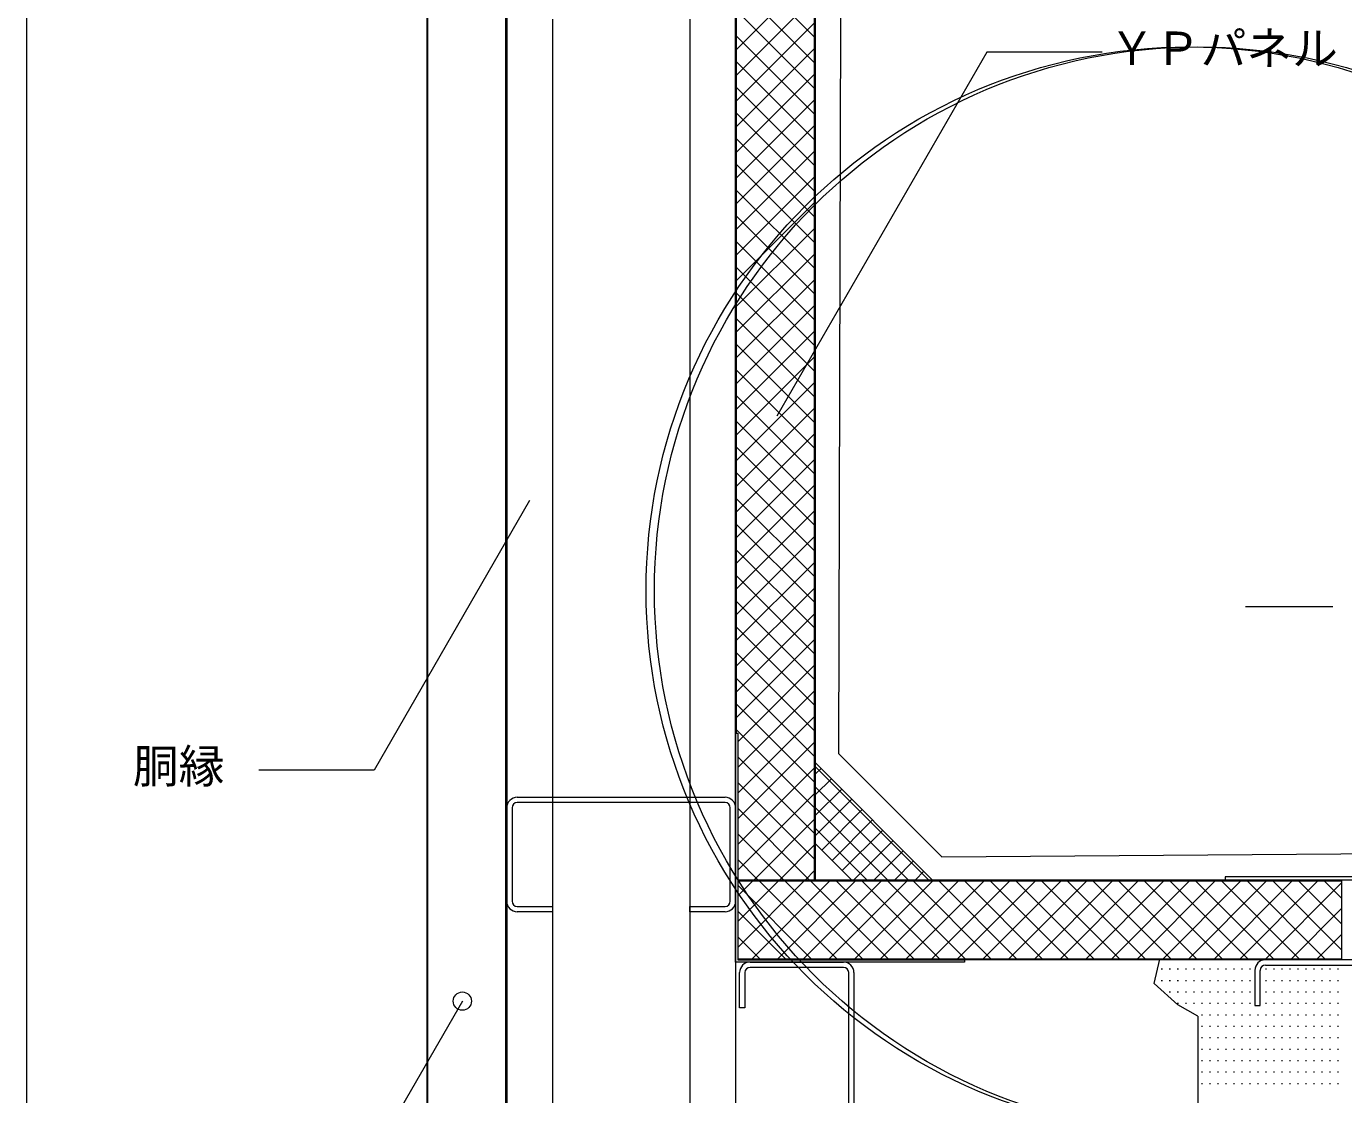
# Model space of a CAD drawing. Units: millimetres, scale not verified. Extents: x -1380 to 1380, y -955 to 955.
# Drawn here: x -900 to -324, y -410 to 57 of the extents above; entities that cross this region are included whole.
import ezdxf
from ezdxf.enums import TextEntityAlignment as Align

# ---------------------------------------------------------------- set-up
doc = ezdxf.new("R2010")
doc.units = ezdxf.units.MM
doc.header["$LTSCALE"] = 3
doc.linetypes.add('USER4', pattern=[19.05, 12.7, -6.35])
for name, color, linetype, lineweight in [('0-0_0', 7, 'Continuous', 18), ('0-1_BOUSUI', 1, 'Continuous', 18), ('0-2_MOJI', 7, 'Continuous', 18), ('0-3_HATCH', 9, 'Continuous', 18), ('0-4_KANAMONO', 5, 'Continuous', 18), ('0-8_bo-do', 3, 'Continuous', 18), ('0-9_dannnetu', 6, 'Continuous', 18), ('0-E_L-1', 7, 'Continuous', 18), ('1-3_L-1a', 3, 'Continuous', 18)]:
    doc.layers.add(name, color=color, linetype=linetype, lineweight=lineweight)
doc.styles.add('ＭＳ ゴシック', font='')
doc.styles.get('ＭＳ ゴシック').set_extended_font_data('MS Gothic')

msp = doc.modelspace()

# ---------------------------------------------------------------- linework, layer by layer
at = {"layer": '0-0_0'}
msp.add_lwpolyline([(-900.048, -659.973), (899.952, -659.973), (899.952, 540.027), (-900.048, 540.027)], close=True, dxfattribs=at)
at = {"layer": '0-1_BOUSUI'}
msp.add_lwpolyline([(-709.451, 155.427), (-585.495, 155.427), (-544.04, 114.572), (-545.04, -260.842), (-499.94, -305.942), (-306.089, -304.473), (-298.39, -304.473), (-287.914, -307.068), (-255.499, -322.183)], dxfattribs=at)
at = {"layer": '0-2_MOJI', "linetype": 'USER4'}
msp.add_line((-367.107, -196.671), (175.695, -196.671), dxfattribs=at)
at = {"layer": '0-2_MOJI'}
for points in [[(-429.765, 45.523), (-480.203, 45.523), (-572, -113.474)], [(-680.063, -150.317), (-748.05, -268.073), (-798.488, -268.073)], [(-709.477, -369.023), (-777.464, -486.779), (-802.683, -486.779)]]:
    msp.add_lwpolyline(points, dxfattribs=at)
msp.add_circle((-709.477, -369.023), 4, dxfattribs=at)
at = {"layer": '0-3_HATCH'}
for p, q in [((-555.551, 52.192), (-590.051, 86.692)), ((-590.038, 46.383), (-555.551, 80.87)), ((-555.551, 40.966), (-590.051, 75.466)), ((-590.038, 35.158), (-555.551, 69.645)), ((-555.551, 29.741), (-590.051, 64.241)), ((-590.038, 23.932), (-555.551, 58.419)), ((-555.551, 18.516), (-590.038, 53.003)), ((-590.038, 12.707), (-555.551, 47.194)), ((-555.551, 7.29), (-590.038, 41.777)), ((-590.038, 1.482), (-555.551, 35.969)), ((-555.551, -3.935), (-590.038, 30.552)), ((-590.038, -9.744), (-555.551, 24.743)), ((-555.551, -15.16), (-590.038, 19.327)), ((-590.038, -20.969), (-555.551, 13.518)), ((-555.551, -26.386), (-590.038, 8.101)), ((-590.038, -32.194), (-555.551, 2.293)), ((-555.551, -37.611), (-590.038, -3.124)), ((-590.038, -43.42), (-555.551, -8.933)), ((-555.551, -48.836), (-590.038, -14.349)), ((-590.038, -54.645), (-555.551, -20.158)), ((-555.551, -60.062), (-590.038, -25.575)), ((-590.038, -65.87), (-555.551, -31.383)), ((-555.551, -71.287), (-590.038, -36.8)), ((-590.038, -77.096), (-555.551, -42.609)), ((-555.551, -82.512), (-590.038, -48.025)), ((-590.038, -88.321), (-555.551, -53.834)), ((-555.551, -93.738), (-590.038, -59.251)), ((-590.038, -99.546), (-555.551, -65.059)), ((-555.551, -104.963), (-590.038, -70.476)), ((-590.038, -110.772), (-555.551, -76.285)), ((-555.551, -116.188), (-590.038, -81.701)), ((-590.038, -121.997), (-555.551, -87.51)), ((-555.551, -127.413), (-590.038, -92.927)), ((-590.038, -133.222), (-555.551, -98.735)), ((-555.551, -138.639), (-590.038, -104.152)), ((-590.038, -144.447), (-555.551, -109.961)), ((-555.551, -149.864), (-590.038, -115.377)), ((-590.038, -155.673), (-555.551, -121.186)), ((-555.551, -161.089), (-590.038, -126.603)), ((-590.038, -166.898), (-555.551, -132.411)), ((-555.551, -172.315), (-590.038, -137.828)), ((-590.038, -178.123), (-555.551, -143.637)), ((-555.551, -183.54), (-590.038, -149.053)), ((-590.038, -189.349), (-555.551, -154.862)), ((-555.551, -194.765), (-590.038, -160.279)), ((-590.038, -200.574), (-555.551, -166.087)), ((-555.551, -205.991), (-590.038, -171.504)), ((-590.038, -211.799), (-555.551, -177.313)), ((-555.551, -217.216), (-590.038, -182.729)), ((-590.038, -223.025), (-555.551, -188.538)), ((-555.551, -228.441), (-590.038, -193.955)), ((-590.038, -234.25), (-555.551, -199.763)), ((-555.551, -239.667), (-590.038, -205.18)), ((-590.038, -245.475), (-555.551, -210.988)), ((-555.551, -250.892), (-590.038, -216.405)), ((-589.051, -255.714), (-555.551, -222.214)), ((-555.551, -262.117), (-590.038, -227.63)), ((-589.051, -266.939), (-555.551, -233.439)), ((-555.551, -273.343), (-590.038, -238.856)), ((-589.051, -278.164), (-555.551, -244.664)), ((-555.551, -284.568), (-590.038, -250.081)), ((-589.051, -289.39), (-555.551, -255.89)), ((-555.551, -295.793), (-589.051, -262.293)), ((-589.051, -300.615), (-555.551, -267.115)), ((-505.661, -315.973), (-555.051, -266.583)), ((-555.051, -269.779), (-552.648, -267.376)), ((-555.551, -307.019), (-589.051, -273.519)), ((-555.051, -278.76), (-548.158, -271.866)), ((-514.641, -315.973), (-555.051, -275.563)), ((-555.051, -287.74), (-543.668, -276.357)), ((-589.051, -311.84), (-555.551, -278.34)), ((-555.051, -296.72), (-539.178, -280.847)), ((-557.822, -315.973), (-589.051, -284.744)), ((-523.621, -315.973), (-555.051, -284.544)), ((-552.365, -303.015), (-534.688, -285.337)), ((-581.959, -315.973), (-555.551, -289.566)), ((-532.602, -315.973), (-555.051, -293.524)), ((-547.875, -307.505), (-530.197, -289.827)), ((-569.047, -315.973), (-589.051, -295.969)), ((-543.385, -311.995), (-525.707, -294.317)), ((-538.383, -315.973), (-521.217, -298.807)), ((-570.733, -315.973), (-555.551, -300.791)), ((-529.403, -315.973), (-516.727, -303.297)), ((-580.272, -315.973), (-589.051, -307.195)), ((-520.423, -315.973), (-512.237, -307.787)), ((-589.051, -323.066), (-582.459, -316.473)), ((-589.051, -334.291), (-571.233, -316.473)), ((-589.051, -345.516), (-560.008, -316.473)), ((-582.933, -350.623), (-548.783, -316.473)), ((-545.622, -350.623), (-579.772, -316.473)), ((-571.707, -350.623), (-537.557, -316.473)), ((-534.397, -350.623), (-568.547, -316.473)), ((-560.482, -350.623), (-526.332, -316.473)), ((-559.508, -315.973), (-555.551, -312.016)), ((-523.172, -350.623), (-557.322, -316.473)), ((-549.257, -350.623), (-515.107, -316.473)), ((-511.946, -350.623), (-546.096, -316.473)), ((-538.031, -350.623), (-503.881, -316.473)), ((-500.721, -350.623), (-534.871, -316.473)), ((-526.806, -350.623), (-492.656, -316.473)), ((-489.496, -350.623), (-523.646, -316.473)), ((-515.581, -350.623), (-481.431, -316.473)), ((-478.27, -350.623), (-512.42, -316.473)), ((-511.443, -315.973), (-507.747, -312.278)), ((-504.356, -350.623), (-470.206, -316.473)), ((-467.045, -350.623), (-501.195, -316.473)), ((-493.13, -350.623), (-458.98, -316.473)), ((-455.82, -350.623), (-489.97, -316.473)), ((-481.905, -350.623), (-447.755, -316.473)), ((-444.594, -350.623), (-478.744, -316.473)), ((-470.68, -350.623), (-436.53, -316.473)), ((-433.369, -350.623), (-467.519, -316.473)), ((-459.454, -350.623), (-425.304, -316.473)), ((-422.144, -350.623), (-456.294, -316.473)), ((-448.229, -350.623), (-414.079, -316.473)), ((-410.918, -350.623), (-445.068, -316.473)), ((-437.004, -350.623), (-402.854, -316.473)), ((-399.693, -350.623), (-433.843, -316.473)), ((-425.778, -350.623), (-391.628, -316.473)), ((-388.468, -350.623), (-422.618, -316.473)), ((-414.553, -350.623), (-380.403, -316.473)), ((-377.242, -350.623), (-411.392, -316.473)), ((-403.328, -350.623), (-369.178, -316.473)), ((-366.017, -350.623), (-400.167, -316.473)), ((-392.102, -350.623), (-357.952, -316.473)), ((-354.792, -350.623), (-388.942, -316.473)), ((-380.877, -350.623), (-346.727, -316.473)), ((-343.566, -350.623), (-377.716, -316.473)), ((-369.652, -350.623), (-335.502, -316.473)), ((-332.341, -350.623), (-366.491, -316.473)), ((-325.051, -346.688), (-355.266, -316.473)), ((-325.051, -335.463), (-344.041, -316.473)), ((-325.051, -324.238), (-332.815, -316.473)), ((-556.848, -350.623), (-589.051, -318.42)), ((-358.426, -350.623), (-325.051, -317.248)), ((-568.073, -350.623), (-589.051, -329.645)), ((-347.201, -350.623), (-325.051, -328.473)), ((-335.976, -350.623), (-325.051, -339.699)), ((-579.298, -350.623), (-589.051, -340.871)), ((-403.953, -354.973), (-403.453, -354.973)), ((-400.453, -354.973), (-399.953, -354.973)), ((-396.953, -354.973), (-396.453, -354.973)), ((-393.453, -354.973), (-392.953, -354.973)), ((-389.953, -354.973), (-389.453, -354.973)), ((-386.453, -354.973), (-385.953, -354.973)), ((-382.953, -354.973), (-382.453, -354.973)), ((-379.453, -354.973), (-378.953, -354.973)), ((-375.953, -354.973), (-375.453, -354.973)), ((-372.453, -354.973), (-371.953, -354.973)), ((-368.953, -354.973), (-368.453, -354.973)), ((-365.453, -354.973), (-364.953, -354.973)), ((-358.453, -354.973), (-357.953, -354.973)), ((-354.953, -354.973), (-354.453, -354.973)), ((-351.453, -354.973), (-350.953, -354.973)), ((-347.953, -354.973), (-347.453, -354.973)), ((-344.453, -354.973), (-343.953, -354.973)), ((-340.953, -354.973), (-340.453, -354.973)), ((-337.453, -354.973), (-336.953, -354.973)), ((-333.953, -354.973), (-333.453, -354.973)), ((-330.453, -354.973), (-329.953, -354.973)), ((-326.953, -354.973), (-326.453, -354.973)), ((-403.953, -359.973), (-403.453, -359.973)), ((-400.453, -359.973), (-399.953, -359.973)), ((-396.953, -359.973), (-396.453, -359.973)), ((-393.453, -359.973), (-392.953, -359.973)), ((-389.953, -359.973), (-389.453, -359.973)), ((-386.453, -359.973), (-385.953, -359.973)), ((-382.953, -359.973), (-382.453, -359.973)), ((-379.453, -359.973), (-378.953, -359.973)), ((-375.953, -359.973), (-375.453, -359.973)), ((-372.453, -359.973), (-371.953, -359.973)), ((-368.953, -359.973), (-368.453, -359.973)), ((-365.453, -359.973), (-364.953, -359.973)), ((-358.453, -359.973), (-357.953, -359.973)), ((-354.953, -359.973), (-354.453, -359.973)), ((-351.453, -359.973), (-350.953, -359.973)), ((-347.953, -359.973), (-347.453, -359.973)), ((-344.453, -359.973), (-343.953, -359.973)), ((-340.953, -359.973), (-340.453, -359.973)), ((-337.453, -359.973), (-336.953, -359.973)), ((-333.953, -359.973), (-333.453, -359.973)), ((-330.453, -359.973), (-329.953, -359.973)), ((-326.953, -359.973), (-326.453, -359.973)), ((-400.453, -364.973), (-399.953, -364.973)), ((-396.953, -364.973), (-396.453, -364.973)), ((-393.453, -364.973), (-392.953, -364.973)), ((-389.953, -364.973), (-389.453, -364.973)), ((-386.453, -364.973), (-385.953, -364.973)), ((-382.953, -364.973), (-382.453, -364.973)), ((-379.453, -364.973), (-378.953, -364.973)), ((-375.953, -364.973), (-375.453, -364.973)), ((-372.453, -364.973), (-371.953, -364.973)), ((-368.953, -364.973), (-368.453, -364.973)), ((-365.453, -364.973), (-364.953, -364.973)), ((-358.453, -364.973), (-357.953, -364.973)), ((-354.953, -364.973), (-354.453, -364.973)), ((-351.453, -364.973), (-350.953, -364.973)), ((-347.953, -364.973), (-347.453, -364.973)), ((-344.453, -364.973), (-343.953, -364.973)), ((-340.953, -364.973), (-340.453, -364.973)), ((-337.453, -364.973), (-336.953, -364.973)), ((-333.953, -364.973), (-333.453, -364.973)), ((-330.453, -364.973), (-329.953, -364.973)), ((-326.953, -364.973), (-326.453, -364.973)), ((-396.953, -369.973), (-396.453, -369.973)), ((-393.453, -369.973), (-392.953, -369.973)), ((-389.953, -369.973), (-389.453, -369.973)), ((-386.453, -369.973), (-385.953, -369.973)), ((-382.953, -369.973), (-382.453, -369.973)), ((-379.453, -369.973), (-378.953, -369.973)), ((-375.953, -369.973), (-375.453, -369.973)), ((-372.453, -369.973), (-371.953, -369.973)), ((-368.953, -369.973), (-368.453, -369.973)), ((-365.453, -369.973), (-364.953, -369.973)), ((-358.453, -369.973), (-357.953, -369.973)), ((-354.953, -369.973), (-354.453, -369.973)), ((-351.453, -369.973), (-350.953, -369.973)), ((-347.953, -369.973), (-347.453, -369.973)), ((-344.453, -369.973), (-343.953, -369.973)), ((-340.953, -369.973), (-340.453, -369.973)), ((-337.453, -369.973), (-336.953, -369.973)), ((-333.953, -369.973), (-333.453, -369.973)), ((-330.453, -369.973), (-329.953, -369.973)), ((-326.953, -369.973), (-326.453, -369.973)), ((-386.453, -374.973), (-385.953, -374.973)), ((-386.453, -379.973), (-385.953, -379.973)), ((-382.953, -374.973), (-382.453, -374.973)), ((-382.953, -379.973), (-382.453, -379.973)), ((-379.453, -374.973), (-378.953, -374.973)), ((-379.453, -379.973), (-378.953, -379.973)), ((-375.953, -374.973), (-375.453, -374.973)), ((-375.953, -379.973), (-375.453, -379.973)), ((-372.453, -374.973), (-371.953, -374.973)), ((-372.453, -379.973), (-371.953, -379.973)), ((-368.953, -374.973), (-368.453, -374.973)), ((-368.953, -379.973), (-368.453, -379.973)), ((-365.453, -374.973), (-364.953, -374.973)), ((-365.453, -379.973), (-364.953, -379.973)), ((-361.953, -374.973), (-361.453, -374.973)), ((-361.953, -379.973), (-361.453, -379.973)), ((-358.453, -374.973), (-357.953, -374.973)), ((-358.453, -379.973), (-357.953, -379.973)), ((-354.953, -374.973), (-354.453, -374.973)), ((-354.953, -379.973), (-354.453, -379.973)), ((-351.453, -374.973), (-350.953, -374.973)), ((-351.453, -379.973), (-350.953, -379.973)), ((-347.953, -374.973), (-347.453, -374.973)), ((-347.953, -379.973), (-347.453, -379.973)), ((-344.453, -374.973), (-343.953, -374.973)), ((-344.453, -379.973), (-343.953, -379.973)), ((-340.953, -374.973), (-340.453, -374.973)), ((-340.953, -379.973), (-340.453, -379.973)), ((-337.453, -374.973), (-336.953, -374.973)), ((-337.453, -379.973), (-336.953, -379.973)), ((-333.953, -374.973), (-333.453, -374.973)), ((-333.953, -379.973), (-333.453, -379.973)), ((-330.453, -374.973), (-329.953, -374.973)), ((-330.453, -379.973), (-329.953, -379.973)), ((-326.953, -374.973), (-326.453, -374.973)), ((-326.953, -379.973), (-326.453, -379.973)), ((-386.453, -384.973), (-385.953, -384.973)), ((-382.953, -384.973), (-382.453, -384.973)), ((-379.453, -384.973), (-378.953, -384.973)), ((-375.953, -384.973), (-375.453, -384.973)), ((-372.453, -384.973), (-371.953, -384.973)), ((-368.953, -384.973), (-368.453, -384.973)), ((-365.453, -384.973), (-364.953, -384.973)), ((-361.953, -384.973), (-361.453, -384.973)), ((-358.453, -384.973), (-357.953, -384.973)), ((-354.953, -384.973), (-354.453, -384.973)), ((-351.453, -384.973), (-350.953, -384.973)), ((-347.953, -384.973), (-347.453, -384.973)), ((-344.453, -384.973), (-343.953, -384.973)), ((-340.953, -384.973), (-340.453, -384.973)), ((-337.453, -384.973), (-336.953, -384.973)), ((-333.953, -384.973), (-333.453, -384.973)), ((-330.453, -384.973), (-329.953, -384.973)), ((-326.953, -384.973), (-326.453, -384.973)), ((-386.453, -389.973), (-385.953, -389.973)), ((-382.953, -389.973), (-382.453, -389.973)), ((-379.453, -389.973), (-378.953, -389.973)), ((-375.953, -389.973), (-375.453, -389.973)), ((-372.453, -389.973), (-371.953, -389.973)), ((-368.953, -389.973), (-368.453, -389.973)), ((-365.453, -389.973), (-364.953, -389.973)), ((-361.953, -389.973), (-361.453, -389.973)), ((-358.453, -389.973), (-357.953, -389.973)), ((-354.953, -389.973), (-354.453, -389.973)), ((-351.453, -389.973), (-350.953, -389.973)), ((-347.953, -389.973), (-347.453, -389.973)), ((-344.453, -389.973), (-343.953, -389.973)), ((-340.953, -389.973), (-340.453, -389.973)), ((-337.453, -389.973), (-336.953, -389.973)), ((-333.953, -389.973), (-333.453, -389.973)), ((-330.453, -389.973), (-329.953, -389.973)), ((-326.953, -389.973), (-326.453, -389.973)), ((-386.453, -394.973), (-385.953, -394.973)), ((-382.953, -394.973), (-382.453, -394.973)), ((-379.453, -394.973), (-378.953, -394.973)), ((-375.953, -394.973), (-375.453, -394.973)), ((-372.453, -394.973), (-371.953, -394.973)), ((-368.953, -394.973), (-368.453, -394.973)), ((-365.453, -394.973), (-364.953, -394.973)), ((-361.953, -394.973), (-361.453, -394.973)), ((-358.453, -394.973), (-357.953, -394.973)), ((-354.953, -394.973), (-354.453, -394.973)), ((-351.453, -394.973), (-350.953, -394.973)), ((-347.953, -394.973), (-347.453, -394.973)), ((-344.453, -394.973), (-343.953, -394.973)), ((-340.953, -394.973), (-340.453, -394.973)), ((-337.453, -394.973), (-336.953, -394.973)), ((-333.953, -394.973), (-333.453, -394.973)), ((-330.453, -394.973), (-329.953, -394.973)), ((-326.953, -394.973), (-326.453, -394.973)), ((-386.453, -399.973), (-385.953, -399.973)), ((-382.953, -399.973), (-382.453, -399.973)), ((-379.453, -399.973), (-378.953, -399.973)), ((-375.953, -399.973), (-375.453, -399.973)), ((-372.453, -399.973), (-371.953, -399.973)), ((-368.953, -399.973), (-368.453, -399.973)), ((-365.453, -399.973), (-364.953, -399.973)), ((-361.953, -399.973), (-361.453, -399.973)), ((-358.453, -399.973), (-357.953, -399.973)), ((-354.953, -399.973), (-354.453, -399.973)), ((-351.453, -399.973), (-350.953, -399.973)), ((-347.953, -399.973), (-347.453, -399.973)), ((-344.453, -399.973), (-343.953, -399.973)), ((-340.953, -399.973), (-340.453, -399.973)), ((-337.453, -399.973), (-336.953, -399.973)), ((-333.953, -399.973), (-333.453, -399.973)), ((-330.453, -399.973), (-329.953, -399.973)), ((-326.953, -399.973), (-326.453, -399.973)), ((-386.453, -404.973), (-385.953, -404.973)), ((-382.953, -404.973), (-382.453, -404.973)), ((-379.453, -404.973), (-378.953, -404.973)), ((-375.953, -404.973), (-375.453, -404.973)), ((-372.453, -404.973), (-371.953, -404.973)), ((-368.953, -404.973), (-368.453, -404.973)), ((-365.453, -404.973), (-364.953, -404.973)), ((-361.953, -404.973), (-361.453, -404.973)), ((-358.453, -404.973), (-357.953, -404.973)), ((-354.953, -404.973), (-354.453, -404.973)), ((-351.453, -404.973), (-350.953, -404.973)), ((-347.953, -404.973), (-347.453, -404.973)), ((-344.453, -404.973), (-343.953, -404.973)), ((-340.953, -404.973), (-340.453, -404.973)), ((-337.453, -404.973), (-336.953, -404.973)), ((-333.953, -404.973), (-333.453, -404.973)), ((-330.453, -404.973), (-329.953, -404.973)), ((-326.953, -404.973), (-326.453, -404.973))]:
    msp.add_line(p, q, dxfattribs=at)
for points in [[(-388.051, -375.607), (-396.689, -370.62), (-407.073, -361.26), (-404.553, -350.623)], [(-388.051, -375.607), (-388.051, -430.873), (-388.051, -451.246), (-381.537, -466.973)]]:
    msp.add_lwpolyline(points, dxfattribs=at)
at = {"layer": '0-4_KANAMONO'}
for p, q in [((-690.051, 110.027), (-690.051, -659.973)), ((-690.051, 110.027), (-690.051, -659.973)), ((-690.051, 60.027), (-690.051, -627.268)), ((-670.051, 60.027), (-670.051, -659.973)), ((-610.051, 60.027), (-610.051, -659.973)), ((-590.038, 60.027), (-590.038, -659.973)), ((-685.451, -279.973), (-594.651, -279.973)), ((-690.051, -325.373), (-690.051, -284.573)), ((-687.751, -284.573), (-687.751, -325.373)), ((-594.651, -282.273), (-685.451, -282.273)), ((-592.351, -325.373), (-592.351, -284.573)), ((-590.051, -284.573), (-590.051, -325.373)), ((-317.651, -350.973), (-358.451, -350.973)), ((-583.7, -351.973), (-542.9, -351.973)), ((-542.9, -354.273), (-583.7, -354.273)), ((-540.6, -447.373), (-540.6, -356.573)), ((-538.3, -356.573), (-538.3, -447.373)), ((-358.451, -353.273), (-317.651, -353.273))]:
    msp.add_line(p, q, dxfattribs=at)
msp.add_lwpolyline([(-490.051, -351.973), (-590.051, -351.973), (-590.051, -251.973), (-589.051, -251.973), (-589.051, -350.973), (-490.051, -350.973)], close=True, dxfattribs=at)
for points in [[(-685.451, -327.673), (-670.051, -327.673), (-670.051, -329.973), (-685.451, -329.973)], [(-594.651, -329.973), (-610.051, -329.973), (-610.051, -327.673), (-594.651, -327.673)], [(-586, -356.573), (-586, -371.973), (-588.3, -371.973), (-588.3, -356.573)], [(-363.051, -355.573), (-363.051, -370.973), (-360.751, -370.973), (-360.751, -355.573)]]:
    msp.add_lwpolyline(points, dxfattribs=at)
for centre, radius, start, end in [((-685.451, -284.573), 4.6, 90, 180), ((-594.651, -284.573), 4.6, 0, 90), ((-685.451, -284.573), 2.3, 90, 180), ((-594.651, -284.573), 2.3, 0, 90), ((-685.451, -325.373), 4.6, 180, 270), ((-685.451, -325.373), 2.3, 180, 270), ((-594.651, -325.373), 2.3, 270, 0), ((-594.651, -325.373), 4.6, 270, 0), ((-358.451, -355.573), 4.6, 90, 180), ((-583.7, -356.573), 4.6, 90, 180), ((-583.7, -356.573), 2.3, 90, 180), ((-542.9, -356.573), 4.6, 360, 90), ((-542.9, -356.573), 2.3, 0, 90), ((-358.451, -355.573), 2.3, 90, 180)]:
    msp.add_arc(centre, radius, start, end, dxfattribs=at)
at = {"layer": '0-8_bo-do'}
for p, q in [((-690.551, 143.027), (-690.551, -443.473)), ((-690.051, -443.473), (-690.051, 143.027)), ((-690.051, -659.973), (-690.051, 110.027)), ((-725.051, 98.027), (-725.051, -487.473)), ((-724.551, -487.473), (-724.551, 98.027))]:
    msp.add_line(p, q, dxfattribs=at)
at = {"layer": '0-9_dannnetu'}
for p, q in [((-590.051, -251.973), (-590.051, 110.027)), ((-589.701, -251.973), (-589.701, 110.027)), ((-555.551, -315.973), (-555.551, 110.027)), ((-555.051, -315.973), (-555.051, 110.027)), ((-504.051, -315.973), (-555.051, -264.973)), ((-539.406, -315.973), (-555.051, -300.329)), ((-325.051, -350.973), (-325.051, -315.973)), ((-325.051, -350.623), (-589.051, -350.623)), ((-325.051, -350.973), (-589.051, -350.973))]:
    msp.add_line(p, q, dxfattribs=at)
for points in [[(-589.051, -315.973), (-476.968, -315.973), (-433.551, -315.973), (-325.051, -315.973)], [(-589.051, -316.473), (-476.968, -316.473), (-433.551, -316.473), (-325.051, -316.473)]]:
    msp.add_lwpolyline(points, dxfattribs=at)
at = {"layer": '0-E_L-1'}
msp.add_lwpolyline([(-376.051, -315.973), (-306.051, -315.973), (-306.051, -314.773), (-376.051, -314.773)], close=True, dxfattribs=at)
msp.add_lwpolyline([(-376.051, -315.973), (-306.051, -315.973), (-306.051, -314.773), (-376.051, -314.773)], close=True, dxfattribs=at)
at = {"layer": '1-3_L-1a'}
for centre in [(-391.708, -189.553), (-388.065, -189.553)]:
    msp.add_circle(centre, 237.422, dxfattribs=at)

# ---------------------------------------------------------------- texts
at = {"layer": '0-2_MOJI', "style": 'ＭＳ ゴシック'}
for s, p in [('ＹＰパネル', (-426.765, 35.523)), ('胴縁', (-853.467, -278.073))]:
    msp.add_text(s, height=14.66, dxfattribs=at).set_placement(p, align=Align.BOTTOM_LEFT)

doc.saveas('drawing.dxf')
